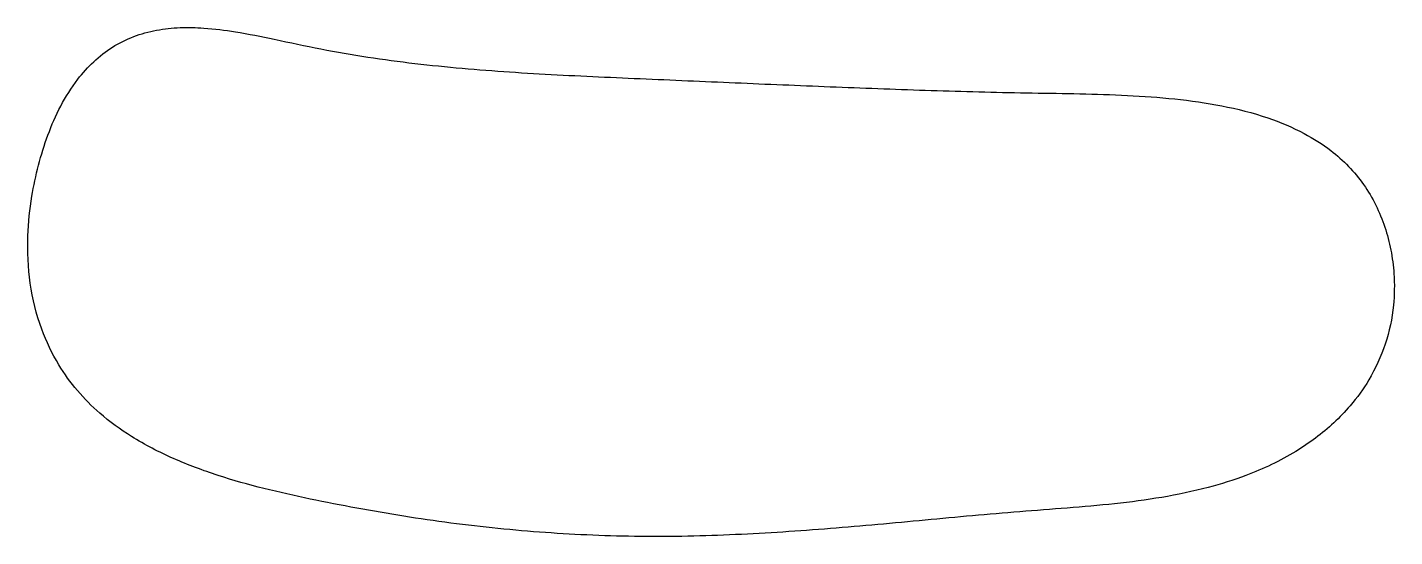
# Model space of a CAD drawing. Header units: millimetres. Extents: x -178 to -28, y 54 to 110.
import ezdxf

# ---------------------------------------------------------------- set-up
doc = ezdxf.new("R2010")
doc.units = ezdxf.units.MM
doc.layers.add('outline', color=7, linetype='Continuous')

msp = doc.modelspace()

# ---------------------------------------------------------------- linework, layer by layer
at = {"layer": 'outline'}
msp.add_open_spline([(-38.7, 63.73), (-37.22, 64.63), (-35.12, 66.19), (-32.5, 68.9), (-30.46, 71.73), (-28.76, 75.43), (-27.92, 79.42), (-27.87, 82.9), (-28.25, 85.78), (-28.91, 88.3), (-29.89, 90.72), (-31.22, 92.97), (-32.88, 94.98), (-35.05, 96.9), (-38, 98.76), (-42.02, 100.44), (-46.8, 101.65), (-51.96, 102.37), (-57.16, 102.74), (-62.36, 102.9), (-67.57, 102.96), (-72.78, 103.07), (-77.99, 103.22), (-83.19, 103.4), (-88.4, 103.6), (-93.6, 103.81), (-98.81, 104.03), (-104.01, 104.25), (-109.22, 104.48), (-114.42, 104.71), (-119.62, 104.95), (-124.82, 105.26), (-130.02, 105.65), (-135.2, 106.18), (-140.37, 106.86), (-145.5, 107.74), (-150.31, 108.8), (-154.56, 109.66), (-158.01, 110.1), (-160.91, 110.17), (-163.5, 109.91), (-166.03, 109.22), (-168.37, 108.05), (-170.43, 106.45), (-172.37, 104.28), (-174.06, 101.57), (-175.45, 98.38), (-176.47, 95.06), (-177.26, 91.38), (-177.71, 87.06), (-177.49, 82.12), (-176.32, 77.32), (-174.44, 73.38), (-172.23, 70.32), (-169.57, 67.65), (-166.05, 65.1), (-161.66, 62.84), (-156.78, 61.02), (-151.76, 59.62), (-146.67, 58.49), (-141.56, 57.49), (-136.43, 56.61), (-131.27, 55.86), (-126.1, 55.26), (-120.91, 54.81), (-115.71, 54.52), (-110.5, 54.38), (-105.29, 54.41), (-100.08, 54.59), (-94.88, 54.88), (-89.69, 55.26), (-84.5, 55.71), (-79.31, 56.2), (-74.13, 56.68), (-68.94, 57.13), (-63.74, 57.51), (-58.55, 57.95), (-53.38, 58.63), (-48.56, 59.63), (-43.58, 61.19), (-40.43, 62.67), (-38.7, 63.73)], degree=3, knots=[0, 0, 0, 0, 5.209159, 7.813739, 11.286512, 15.627478, 19.968444, 23.441217, 26.045796, 28.650376, 31.254956, 33.859535, 36.464115, 39.068695, 42.541468, 46.882434, 52.091593, 57.300752, 62.509912, 67.719071, 72.92823, 78.137389, 83.346549, 88.555708, 93.764867, 98.974027, 104.183186, 109.392345, 114.601504, 119.810664, 125.019823, 130.228982, 135.438142, 140.647301, 145.85646, 151.06562, 156.274779, 160.615745, 164.088518, 166.693097, 169.297677, 171.902257, 174.506836, 177.111416, 179.715996, 183.188769, 186.661541, 190.134314, 193.607087, 197.948053, 203.157212, 208.366372, 212.707338, 216.180111, 219.652884, 223.99385, 229.203009, 234.412168, 239.621328, 244.830487, 250.039646, 255.248805, 260.457965, 265.667124, 270.876283, 276.085443, 281.294602, 286.503761, 291.71292, 296.92208, 302.131239, 307.340398, 312.549558, 317.758717, 322.967876, 328.177036, 333.386195, 338.595354, 343.804513, 348.14548, 354.222832, 354.222832, 354.222832, 354.222832], dxfattribs=at)

doc.saveas('drawing.dxf')
